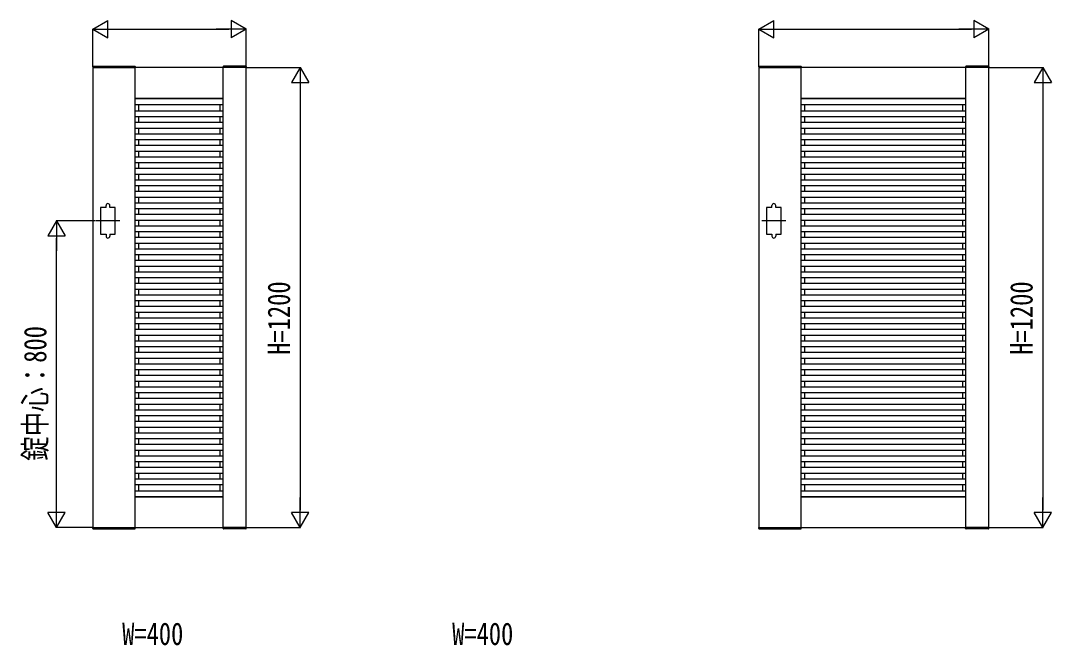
# Model space of a CAD drawing. Units: millimetres, scale not verified. Extents: x -8410 to 8410, y -5940 to 5940.
# Drawn here: x -5430 to -2739, y 638 to 2268 of the extents above; entities that cross this region are included whole.
import ezdxf
from ezdxf.enums import TextEntityAlignment as Align

# ---------------------------------------------------------------- set-up
doc = ezdxf.new("R2010")
doc.units = ezdxf.units.MM
doc.header["$LTSCALE"] = 30
for name, color, linetype in [('0-2_YKK_11', 7, 'Continuous'), ('0-3_YKK_A1', 4, 'Continuous'), ('0-4_YKK_D', 6, 'Continuous')]:
    doc.layers.add(name, color=color, linetype=linetype)
doc.styles.add('ＭＳ ゴシック', font='')
doc.styles.get('ＭＳ ゴシック').set_extended_font_data('MS Gothic')

msp = doc.modelspace()

# ---------------------------------------------------------------- linework, layer by layer
at = {"layer": '0-2_YKK_11'}
for p, q in [((-5131.07, 945.23), (-5131.07, 2145.23)), ((-4901.07, 945.23), (-4901.07, 2145.23)), ((-3392.28, 945.23), (-3392.28, 2145.23)), ((-2962.28, 945.23), (-2962.28, 2145.23)), ((-5131.07, 2065.23), (-4901.07, 2065.23)), ((-3392.28, 2065.23), (-2962.28, 2065.23)), ((-5131.07, 1025.23), (-4901.07, 1025.23)), ((-3392.28, 1025.23), (-2962.28, 1025.23))]:
    msp.add_line(p, q, dxfattribs=at)
for points in [[(-5241.07, 2145.23), (-5241.07, 945.23), (-4841.07, 945.23), (-4841.07, 2145.23)], [(-3502.28, 2145.23), (-3502.28, 945.23), (-2902.28, 945.23), (-2902.28, 2145.23)]]:
    msp.add_lwpolyline(points, close=True, dxfattribs=at)
at = {"layer": '0-3_YKK_A1'}
for p, q in [((-5241.44, 2147.79), (-5241.57, 2145.24)), ((-5241.57, 2145.23), (-5130.57, 2145.23)), ((-5240.44, 2148.73), (-5131.7, 2148.73)), ((-5130.7, 2147.79), (-5130.57, 2145.23)), ((-4901.44, 2147.79), (-4901.57, 2145.23)), ((-4840.57, 2145.23), (-4901.57, 2145.23)), ((-4841.7, 2148.73), (-4900.44, 2148.73)), ((-4840.7, 2147.79), (-4840.57, 2145.24)), ((-3502.65, 2147.79), (-3502.78, 2145.24)), ((-3502.78, 2145.23), (-3391.78, 2145.23)), ((-3501.65, 2148.73), (-3392.92, 2148.73)), ((-3391.92, 2147.79), (-3391.78, 2145.23)), ((-2962.65, 2147.79), (-2962.78, 2145.23)), ((-2901.78, 2145.23), (-2962.78, 2145.23)), ((-2902.92, 2148.73), (-2961.65, 2148.73)), ((-2901.92, 2147.79), (-2901.78, 2145.24)), ((-5131.07, 2064.13), (-4901.07, 2064.13)), ((-5131.07, 2049.13), (-4901.07, 2049.13)), ((-5122.27, 2065.23), (-5122.27, 2064.13)), ((-5122.27, 2049.13), (-5122.27, 2032.43)), ((-4909.87, 2065.23), (-4909.87, 2064.13)), ((-4909.87, 2049.13), (-4909.87, 2032.43)), ((-3392.28, 2064.13), (-2962.28, 2064.13)), ((-3392.28, 2049.13), (-2962.28, 2049.13)), ((-3383.48, 2065.23), (-3383.48, 2064.13)), ((-3383.48, 2049.13), (-3383.48, 2032.43)), ((-2971.08, 2065.23), (-2971.08, 2064.13)), ((-2971.08, 2049.13), (-2971.08, 2032.43)), ((-5131.07, 2032.43), (-4901.07, 2032.43)), ((-3392.28, 2032.43), (-2962.28, 2032.43)), ((-5131.07, 2017.43), (-4901.07, 2017.43)), ((-5131.07, 2002.43), (-4901.07, 2002.43)), ((-5122.27, 2017.43), (-5122.27, 2002.43)), ((-4909.87, 2017.43), (-4909.87, 2002.43)), ((-3392.28, 2017.43), (-2962.28, 2017.43)), ((-3392.28, 2002.43), (-2962.28, 2002.43)), ((-3383.48, 2017.43), (-3383.48, 2002.43)), ((-2971.08, 2017.43), (-2971.08, 2002.43)), ((-5131.07, 1987.43), (-4901.07, 1987.43)), ((-5131.07, 1972.43), (-4901.07, 1972.43)), ((-5122.27, 1987.43), (-5122.27, 1972.43)), ((-4909.87, 1987.43), (-4909.87, 1972.43)), ((-3392.28, 1987.43), (-2962.28, 1987.43)), ((-3392.28, 1972.43), (-2962.28, 1972.43)), ((-3383.48, 1987.43), (-3383.48, 1972.43)), ((-2971.08, 1987.43), (-2971.08, 1972.43)), ((-5131.07, 1957.43), (-4901.07, 1957.43)), ((-5131.07, 1942.43), (-4901.07, 1942.43)), ((-5122.27, 1957.43), (-5122.27, 1942.43)), ((-4909.87, 1957.43), (-4909.87, 1942.43)), ((-3392.28, 1957.43), (-2962.28, 1957.43)), ((-3392.28, 1942.43), (-2962.28, 1942.43)), ((-3383.48, 1957.43), (-3383.48, 1942.43)), ((-2971.08, 1957.43), (-2971.08, 1942.43)), ((-5131.07, 1927.43), (-4901.07, 1927.43)), ((-5131.07, 1912.43), (-4901.07, 1912.43)), ((-5122.27, 1927.43), (-5122.27, 1912.43)), ((-4909.87, 1927.43), (-4909.87, 1912.43)), ((-3392.28, 1927.43), (-2962.28, 1927.43)), ((-3392.28, 1912.43), (-2962.28, 1912.43)), ((-3383.48, 1927.43), (-3383.48, 1912.43)), ((-2971.08, 1927.43), (-2971.08, 1912.43)), ((-5131.07, 1897.43), (-4901.07, 1897.43)), ((-5122.27, 1897.43), (-5122.27, 1882.43)), ((-4909.87, 1897.43), (-4909.87, 1882.43)), ((-3392.28, 1897.43), (-2962.28, 1897.43)), ((-3383.48, 1897.43), (-3383.48, 1882.43)), ((-2971.08, 1897.43), (-2971.08, 1882.43)), ((-5131.07, 1882.43), (-4901.07, 1882.43)), ((-5131.07, 1867.43), (-4901.07, 1867.43)), ((-5122.27, 1867.43), (-5122.27, 1852.43)), ((-4909.87, 1867.43), (-4909.87, 1852.43)), ((-3392.28, 1882.43), (-2962.28, 1882.43)), ((-3392.28, 1867.43), (-2962.28, 1867.43)), ((-3383.48, 1867.43), (-3383.48, 1852.43)), ((-2971.08, 1867.43), (-2971.08, 1852.43)), ((-5131.07, 1852.43), (-4901.07, 1852.43)), ((-5131.07, 1837.43), (-4901.07, 1837.43)), ((-5122.27, 1837.43), (-5122.27, 1822.43)), ((-4909.87, 1837.43), (-4909.87, 1822.43)), ((-3392.28, 1852.43), (-2962.28, 1852.43)), ((-3392.28, 1837.43), (-2962.28, 1837.43)), ((-3383.48, 1837.43), (-3383.48, 1822.43)), ((-2971.08, 1837.43), (-2971.08, 1822.43)), ((-5131.07, 1822.43), (-4901.07, 1822.43)), ((-5131.07, 1807.43), (-4901.07, 1807.43)), ((-5122.27, 1807.43), (-5122.27, 1792.43)), ((-4909.87, 1807.43), (-4909.87, 1792.43)), ((-3392.28, 1822.43), (-2962.28, 1822.43)), ((-3392.28, 1807.43), (-2962.28, 1807.43)), ((-3383.48, 1807.43), (-3383.48, 1792.43)), ((-2971.08, 1807.43), (-2971.08, 1792.43)), ((-5207.07, 1780.23), (-5207.07, 1785.23)), ((-5197.07, 1780.23), (-5197.07, 1785.23)), ((-5131.07, 1792.43), (-4901.07, 1792.43)), ((-5131.07, 1777.43), (-4901.07, 1777.43)), ((-5122.27, 1777.43), (-5122.27, 1762.43)), ((-4909.87, 1777.43), (-4909.87, 1762.43)), ((-3468.28, 1780.23), (-3468.28, 1785.23)), ((-3458.28, 1780.23), (-3458.28, 1785.23)), ((-3392.28, 1792.43), (-2962.28, 1792.43)), ((-3392.28, 1777.43), (-2962.28, 1777.43)), ((-3383.48, 1777.43), (-3383.48, 1762.43)), ((-2971.08, 1777.43), (-2971.08, 1762.43)), ((-5131.07, 1762.43), (-4901.07, 1762.43)), ((-3392.28, 1762.43), (-2962.28, 1762.43)), ((-5170.57, 1745.23), (-5233.57, 1745.23)), ((-5131.07, 1747.43), (-4901.07, 1747.43)), ((-5131.07, 1732.43), (-4901.07, 1732.43)), ((-5122.27, 1747.43), (-5122.27, 1732.43)), ((-4909.87, 1747.43), (-4909.87, 1732.43)), ((-3431.78, 1745.23), (-3494.78, 1745.23)), ((-3392.28, 1747.43), (-2962.28, 1747.43)), ((-3392.28, 1732.43), (-2962.28, 1732.43)), ((-3383.48, 1747.43), (-3383.48, 1732.43)), ((-2971.08, 1747.43), (-2971.08, 1732.43)), ((-5207.07, 1710.23), (-5207.07, 1705.23)), ((-5197.07, 1710.23), (-5197.07, 1705.23)), ((-5131.07, 1717.43), (-4901.07, 1717.43)), ((-5131.07, 1702.43), (-4901.07, 1702.43)), ((-5122.27, 1717.43), (-5122.27, 1702.43)), ((-4909.87, 1717.43), (-4909.87, 1702.43)), ((-3468.28, 1710.23), (-3468.28, 1705.23)), ((-3458.28, 1710.23), (-3458.28, 1705.23)), ((-3392.28, 1717.43), (-2962.28, 1717.43)), ((-3392.28, 1702.43), (-2962.28, 1702.43)), ((-3383.48, 1717.43), (-3383.48, 1702.43)), ((-2971.08, 1717.43), (-2971.08, 1702.43)), ((-5131.07, 1687.43), (-4901.07, 1687.43)), ((-5131.07, 1672.43), (-4901.07, 1672.43)), ((-5122.27, 1687.43), (-5122.27, 1672.43)), ((-4909.87, 1687.43), (-4909.87, 1672.43)), ((-3392.28, 1687.43), (-2962.28, 1687.43)), ((-3392.28, 1672.43), (-2962.28, 1672.43)), ((-3383.48, 1687.43), (-3383.48, 1672.43)), ((-2971.08, 1687.43), (-2971.08, 1672.43)), ((-5131.07, 1657.43), (-4901.07, 1657.43)), ((-5131.07, 1642.43), (-4901.07, 1642.43)), ((-5122.27, 1657.43), (-5122.27, 1642.43)), ((-4909.87, 1657.43), (-4909.87, 1642.43)), ((-3392.28, 1657.43), (-2962.28, 1657.43)), ((-3392.28, 1642.43), (-2962.28, 1642.43)), ((-3383.48, 1657.43), (-3383.48, 1642.43)), ((-2971.08, 1657.43), (-2971.08, 1642.43)), ((-5131.07, 1627.43), (-4901.07, 1627.43)), ((-5122.27, 1627.43), (-5122.27, 1612.43)), ((-4909.87, 1627.43), (-4909.87, 1612.43)), ((-3392.28, 1627.43), (-2962.28, 1627.43)), ((-3383.48, 1627.43), (-3383.48, 1612.43)), ((-2971.08, 1627.43), (-2971.08, 1612.43)), ((-5131.07, 1612.43), (-4901.07, 1612.43)), ((-5131.07, 1597.43), (-4901.07, 1597.43)), ((-5122.27, 1597.43), (-5122.27, 1582.43)), ((-4909.87, 1597.43), (-4909.87, 1582.43)), ((-3392.28, 1612.43), (-2962.28, 1612.43)), ((-3392.28, 1597.43), (-2962.28, 1597.43)), ((-3383.48, 1597.43), (-3383.48, 1582.43)), ((-2971.08, 1597.43), (-2971.08, 1582.43)), ((-5131.07, 1582.43), (-4901.07, 1582.43)), ((-5131.07, 1567.43), (-4901.07, 1567.43)), ((-5122.27, 1567.43), (-5122.27, 1552.43)), ((-4909.87, 1567.43), (-4909.87, 1552.43)), ((-3392.28, 1582.43), (-2962.28, 1582.43)), ((-3392.28, 1567.43), (-2962.28, 1567.43)), ((-3383.48, 1567.43), (-3383.48, 1552.43)), ((-2971.08, 1567.43), (-2971.08, 1552.43)), ((-5131.07, 1552.43), (-4901.07, 1552.43)), ((-5131.07, 1537.43), (-4901.07, 1537.43)), ((-5122.27, 1537.43), (-5122.27, 1522.43)), ((-4909.87, 1537.43), (-4909.87, 1522.43)), ((-3392.28, 1552.43), (-2962.28, 1552.43)), ((-3392.28, 1537.43), (-2962.28, 1537.43)), ((-3383.48, 1537.43), (-3383.48, 1522.43)), ((-2971.08, 1537.43), (-2971.08, 1522.43)), ((-5131.07, 1522.43), (-4901.07, 1522.43)), ((-5131.07, 1507.43), (-4901.07, 1507.43)), ((-5122.27, 1507.43), (-5122.27, 1492.43)), ((-4909.87, 1507.43), (-4909.87, 1492.43)), ((-3392.28, 1522.43), (-2962.28, 1522.43)), ((-3392.28, 1507.43), (-2962.28, 1507.43)), ((-3383.48, 1507.43), (-3383.48, 1492.43)), ((-2971.08, 1507.43), (-2971.08, 1492.43)), ((-5131.07, 1492.43), (-4901.07, 1492.43)), ((-3392.28, 1492.43), (-2962.28, 1492.43)), ((-5131.07, 1477.43), (-4901.07, 1477.43)), ((-5131.07, 1462.43), (-4901.07, 1462.43)), ((-5122.27, 1477.43), (-5122.27, 1462.43)), ((-4909.87, 1477.43), (-4909.87, 1462.43)), ((-3392.28, 1477.43), (-2962.28, 1477.43)), ((-3392.28, 1462.43), (-2962.28, 1462.43)), ((-3383.48, 1477.43), (-3383.48, 1462.43)), ((-2971.08, 1477.43), (-2971.08, 1462.43)), ((-5131.07, 1447.43), (-4901.07, 1447.43)), ((-5131.07, 1432.43), (-4901.07, 1432.43)), ((-5122.27, 1447.43), (-5122.27, 1432.43)), ((-4909.87, 1447.43), (-4909.87, 1432.43)), ((-3392.28, 1447.43), (-2962.28, 1447.43)), ((-3392.28, 1432.43), (-2962.28, 1432.43)), ((-3383.48, 1447.43), (-3383.48, 1432.43)), ((-2971.08, 1447.43), (-2971.08, 1432.43)), ((-5131.07, 1417.43), (-4901.07, 1417.43)), ((-5131.07, 1402.43), (-4901.07, 1402.43)), ((-5122.27, 1417.43), (-5122.27, 1402.43)), ((-4909.87, 1417.43), (-4909.87, 1402.43)), ((-3392.28, 1417.43), (-2962.28, 1417.43)), ((-3392.28, 1402.43), (-2962.28, 1402.43)), ((-3383.48, 1417.43), (-3383.48, 1402.43)), ((-2971.08, 1417.43), (-2971.08, 1402.43)), ((-5131.07, 1387.43), (-4901.07, 1387.43)), ((-5122.27, 1387.43), (-5122.27, 1372.43)), ((-4909.87, 1387.43), (-4909.87, 1372.43)), ((-3392.28, 1387.43), (-2962.28, 1387.43)), ((-3383.48, 1387.43), (-3383.48, 1372.43)), ((-2971.08, 1387.43), (-2971.08, 1372.43)), ((-5131.07, 1372.43), (-4901.07, 1372.43)), ((-5131.07, 1357.43), (-4901.07, 1357.43)), ((-5122.27, 1357.43), (-5122.27, 1342.43)), ((-4909.87, 1357.43), (-4909.87, 1342.43)), ((-3392.28, 1372.43), (-2962.28, 1372.43)), ((-3392.28, 1357.43), (-2962.28, 1357.43)), ((-3383.48, 1357.43), (-3383.48, 1342.43)), ((-2971.08, 1357.43), (-2971.08, 1342.43)), ((-5131.07, 1342.43), (-4901.07, 1342.43)), ((-5131.07, 1327.43), (-4901.07, 1327.43)), ((-5122.27, 1327.43), (-5122.27, 1312.43)), ((-4909.87, 1327.43), (-4909.87, 1312.43)), ((-3392.28, 1342.43), (-2962.28, 1342.43)), ((-3392.28, 1327.43), (-2962.28, 1327.43)), ((-3383.48, 1327.43), (-3383.48, 1312.43)), ((-2971.08, 1327.43), (-2971.08, 1312.43)), ((-5131.07, 1312.43), (-4901.07, 1312.43)), ((-5131.07, 1297.43), (-4901.07, 1297.43)), ((-5122.27, 1297.43), (-5122.27, 1282.43)), ((-4909.87, 1297.43), (-4909.87, 1282.43)), ((-3392.28, 1312.43), (-2962.28, 1312.43)), ((-3392.28, 1297.43), (-2962.28, 1297.43)), ((-3383.48, 1297.43), (-3383.48, 1282.43)), ((-2971.08, 1297.43), (-2971.08, 1282.43)), ((-5131.07, 1282.43), (-4901.07, 1282.43)), ((-5131.07, 1267.43), (-4901.07, 1267.43)), ((-5122.27, 1267.43), (-5122.27, 1252.43)), ((-4909.87, 1267.43), (-4909.87, 1252.43)), ((-3392.28, 1282.43), (-2962.28, 1282.43)), ((-3392.28, 1267.43), (-2962.28, 1267.43)), ((-3383.48, 1267.43), (-3383.48, 1252.43)), ((-2971.08, 1267.43), (-2971.08, 1252.43)), ((-5131.07, 1252.43), (-4901.07, 1252.43)), ((-3392.28, 1252.43), (-2962.28, 1252.43)), ((-5131.07, 1237.43), (-4901.07, 1237.43)), ((-5131.07, 1222.43), (-4901.07, 1222.43)), ((-5122.27, 1237.43), (-5122.27, 1222.43)), ((-4909.87, 1237.43), (-4909.87, 1222.43)), ((-3392.28, 1237.43), (-2962.28, 1237.43)), ((-3392.28, 1222.43), (-2962.28, 1222.43)), ((-3383.48, 1237.43), (-3383.48, 1222.43)), ((-2971.08, 1237.43), (-2971.08, 1222.43)), ((-5131.07, 1207.43), (-4901.07, 1207.43)), ((-5131.07, 1192.43), (-4901.07, 1192.43)), ((-5122.27, 1207.43), (-5122.27, 1192.43)), ((-4909.87, 1207.43), (-4909.87, 1192.43)), ((-3392.28, 1207.43), (-2962.28, 1207.43)), ((-3392.28, 1192.43), (-2962.28, 1192.43)), ((-3383.48, 1207.43), (-3383.48, 1192.43)), ((-2971.08, 1207.43), (-2971.08, 1192.43)), ((-5131.07, 1177.43), (-4901.07, 1177.43)), ((-5131.07, 1162.43), (-4901.07, 1162.43)), ((-5122.27, 1177.43), (-5122.27, 1162.43)), ((-4909.87, 1177.43), (-4909.87, 1162.43)), ((-3392.28, 1177.43), (-2962.28, 1177.43)), ((-3392.28, 1162.43), (-2962.28, 1162.43)), ((-3383.48, 1177.43), (-3383.48, 1162.43)), ((-2971.08, 1177.43), (-2971.08, 1162.43)), ((-5131.07, 1147.43), (-4901.07, 1147.43)), ((-5131.07, 1132.43), (-4901.07, 1132.43)), ((-5122.27, 1147.43), (-5122.27, 1132.43)), ((-4909.87, 1147.43), (-4909.87, 1132.43)), ((-3392.28, 1147.43), (-2962.28, 1147.43)), ((-3392.28, 1132.43), (-2962.28, 1132.43)), ((-3383.48, 1147.43), (-3383.48, 1132.43)), ((-2971.08, 1147.43), (-2971.08, 1132.43)), ((-5131.07, 1117.43), (-4901.07, 1117.43)), ((-5122.27, 1117.43), (-5122.27, 1102.43)), ((-4909.87, 1117.43), (-4909.87, 1102.43)), ((-3392.28, 1117.43), (-2962.28, 1117.43)), ((-3383.48, 1117.43), (-3383.48, 1102.43)), ((-2971.08, 1117.43), (-2971.08, 1102.43)), ((-5131.07, 1102.43), (-4901.07, 1102.43)), ((-5131.07, 1087.43), (-4901.07, 1087.43)), ((-5122.27, 1087.43), (-5122.27, 1072.43)), ((-4909.87, 1087.43), (-4909.87, 1072.43)), ((-3392.28, 1102.43), (-2962.28, 1102.43)), ((-3392.28, 1087.43), (-2962.28, 1087.43)), ((-3383.48, 1087.43), (-3383.48, 1072.43)), ((-2971.08, 1087.43), (-2971.08, 1072.43)), ((-5131.07, 1072.43), (-4901.07, 1072.43)), ((-5131.07, 1057.43), (-4901.07, 1057.43)), ((-5131.07, 1057.43), (-4901.07, 1057.43)), ((-5122.27, 1057.43), (-5122.27, 1040.73)), ((-4909.87, 1057.43), (-4909.87, 1040.73)), ((-3392.28, 1072.43), (-2962.28, 1072.43)), ((-3392.28, 1057.43), (-2962.28, 1057.43)), ((-3392.28, 1057.43), (-2962.28, 1057.43)), ((-3383.48, 1057.43), (-3383.48, 1040.73)), ((-2971.08, 1057.43), (-2971.08, 1040.73)), ((-5131.07, 1040.73), (-4901.07, 1040.73)), ((-5131.07, 1025.73), (-4901.07, 1025.73)), ((-5122.27, 1025.73), (-5122.27, 1025.23)), ((-4909.87, 1025.73), (-4909.87, 1025.23)), ((-3392.28, 1040.73), (-2962.28, 1040.73)), ((-3392.28, 1025.73), (-2962.28, 1025.73)), ((-3383.48, 1025.73), (-3383.48, 1025.23)), ((-2971.08, 1025.73), (-2971.08, 1025.23)), ((-5241.57, 945.23), (-5130.57, 945.23)), ((-5241.44, 942.68), (-5241.57, 945.23)), ((-5130.7, 942.68), (-5130.57, 945.23)), ((-4840.57, 945.23), (-4901.57, 945.23)), ((-4901.44, 942.68), (-4901.57, 945.23)), ((-4840.7, 942.68), (-4840.57, 945.23)), ((-3502.78, 945.23), (-3391.78, 945.23)), ((-3502.65, 942.68), (-3502.78, 945.23)), ((-3391.92, 942.68), (-3391.78, 945.23)), ((-2901.78, 945.23), (-2962.78, 945.23)), ((-2962.65, 942.68), (-2962.78, 945.23)), ((-2901.92, 942.68), (-2901.78, 945.23)), ((-5240.44, 941.73), (-5131.7, 941.73)), ((-4841.7, 941.73), (-4900.44, 941.73)), ((-3501.65, 941.73), (-3392.92, 941.73)), ((-2902.92, 941.73), (-2961.65, 941.73))]:
    msp.add_line(p, q, dxfattribs=at)
for points in [[(-5207.07, 1780.23), (-5221.07, 1780.23), (-5221.07, 1710.23), (-5207.07, 1710.23)], [(-5197.07, 1710.23), (-5183.07, 1710.23), (-5183.07, 1780.23), (-5197.07, 1780.23)], [(-3468.28, 1780.23), (-3482.28, 1780.23), (-3482.28, 1710.23), (-3468.28, 1710.23)], [(-3458.28, 1710.23), (-3444.28, 1710.23), (-3444.28, 1780.23), (-3458.28, 1780.23)]]:
    msp.add_lwpolyline(points, dxfattribs=at)
for centre, radius, start, end in [((-5240.44, 2147.73), 1, 90, 177), ((-5131.7, 2147.73), 1, 3, 90), ((-4900.44, 2147.73), 1, 90, 177), ((-4841.7, 2147.73), 1, 3, 90), ((-3501.65, 2147.73), 1, 90, 177), ((-3392.92, 2147.73), 1, 3, 90), ((-2961.65, 2147.73), 1, 90, 177), ((-2902.92, 2147.73), 1, 3, 90), ((-5202.07, 1785.23), 5, 0, 180), ((-3463.28, 1785.23), 5, 0, 180), ((-5202.07, 1705.23), 5, 180, 0), ((-3463.28, 1705.23), 5, 180, 0), ((-5240.44, 942.73), 1, 183, 270), ((-5131.7, 942.73), 1, 270, 357), ((-4900.44, 942.73), 1, 183, 270), ((-4841.7, 942.73), 1, 270, 357), ((-3501.65, 942.73), 1, 183, 270), ((-3392.92, 942.73), 1, 270, 357), ((-2961.65, 942.73), 1, 183, 270), ((-2902.92, 942.73), 1, 270, 357)]:
    msp.add_arc(centre, radius, start, end, dxfattribs=at)
at = {"layer": '0-4_YKK_D'}
for p, q in [((-5241.07, 2245.23), (-5202.1, 2267.73)), ((-5202.1, 2222.73), (-5202.1, 2267.73)), ((-4841.07, 2245.23), (-4880.04, 2267.73)), ((-4880.04, 2267.73), (-4880.04, 2222.73)), ((-3502.28, 2245.23), (-3463.31, 2267.73)), ((-3463.31, 2222.73), (-3463.31, 2267.73)), ((-2902.28, 2245.23), (-2941.26, 2267.73)), ((-2941.26, 2267.73), (-2941.26, 2222.73)), ((-5241.07, 2147.23), (-5241.07, 2246.23)), ((-5241.07, 2245.23), (-5202.1, 2222.73)), ((-5241.07, 2245.23), (-5163.13, 2245.23)), ((-5196.07, 2245.23), (-4886.07, 2245.23)), ((-4841.07, 2245.23), (-4919.01, 2245.23)), ((-4841.07, 2245.23), (-4880.04, 2222.73)), ((-4841.07, 2147.23), (-4841.07, 2246.23)), ((-3502.28, 2147.23), (-3502.28, 2246.23)), ((-3502.28, 2245.23), (-3463.31, 2222.73)), ((-3502.28, 2245.23), (-3424.34, 2245.23)), ((-3457.28, 2245.23), (-2947.28, 2245.23)), ((-2902.28, 2245.23), (-2980.23, 2245.23)), ((-2902.28, 2245.23), (-2941.26, 2222.73)), ((-2902.28, 2147.23), (-2902.28, 2246.23)), ((-4839.07, 2145.23), (-4699.05, 2145.23)), ((-4700.05, 2145.23), (-4722.55, 2106.26)), ((-4700.05, 2145.23), (-4677.55, 2106.26)), ((-4700.05, 2145.23), (-4700.05, 2067.29)), ((-2900.28, 2145.23), (-2760.26, 2145.23)), ((-2761.26, 2145.23), (-2783.76, 2106.26)), ((-2761.26, 2145.23), (-2738.76, 2106.26)), ((-2761.26, 2145.23), (-2761.26, 2067.29)), ((-4722.55, 2106.26), (-4677.55, 2106.26)), ((-4700.05, 2100.23), (-4700.05, 990.23)), ((-2783.76, 2106.26), (-2738.76, 2106.26)), ((-2761.26, 2100.23), (-2761.26, 990.23)), ((-5336.21, 1745.23), (-5358.71, 1706.26)), ((-5235.57, 1745.23), (-5337.21, 1745.23)), ((-5336.21, 1745.23), (-5313.71, 1706.26)), ((-5336.21, 1745.23), (-5336.21, 1667.29)), ((-5358.71, 1706.26), (-5313.71, 1706.26)), ((-5336.21, 990.23), (-5336.21, 1700.23)), ((-5336.21, 945.23), (-5336.21, 1023.18)), ((-4700.05, 945.23), (-4700.05, 1023.18)), ((-2761.26, 945.23), (-2761.26, 1023.18)), ((-5336.21, 945.23), (-5358.71, 984.21)), ((-5313.71, 984.21), (-5358.71, 984.21)), ((-5336.21, 945.23), (-5313.71, 984.21)), ((-4700.05, 945.23), (-4722.55, 984.21)), ((-4677.55, 984.21), (-4722.55, 984.21)), ((-4700.05, 945.23), (-4677.55, 984.21)), ((-2761.26, 945.23), (-2783.76, 984.21)), ((-2738.76, 984.21), (-2783.76, 984.21)), ((-2761.26, 945.23), (-2738.76, 984.21)), ((-5243.07, 945.23), (-5337.21, 945.23)), ((-4839.07, 945.23), (-4699.05, 945.23)), ((-2900.28, 945.23), (-2760.26, 945.23))]:
    msp.add_line(p, q, dxfattribs=at)

# ---------------------------------------------------------------- texts
at = {"layer": '0-4_YKK_D', "style": 'ＭＳ ゴシック', "width": 0.8}
for s, p in [('H=1200', (-4709.05, 1395.9)), ('H=1200', (-2770.26, 1395.9)), ('錠中心：800', (-5345.21, 1119.1))]:
    msp.add_text(s, height=58.65, rotation=90, dxfattribs=at).set_placement(p, align=Align.BOTTOM_LEFT)
for p in [(-5164.8, 621.11), (-4303.25, 621.11)]:
    msp.add_text('W=400', height=58.65, dxfattribs=at).set_placement(p, align=Align.BOTTOM_LEFT)

doc.saveas('drawing.dxf')
